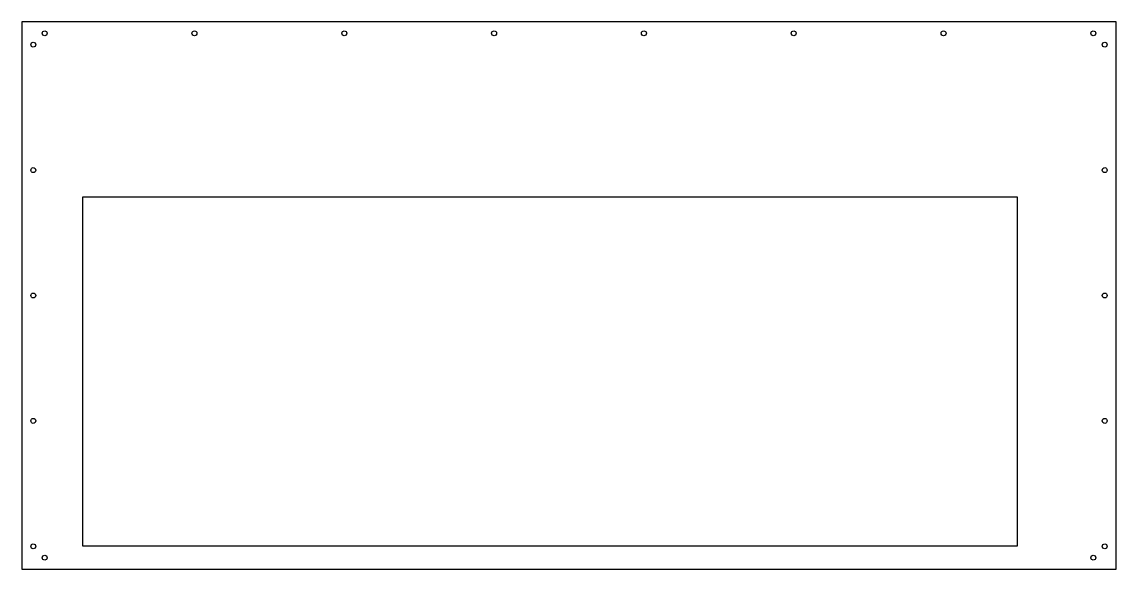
# Model space of a CAD drawing. Header units: millimetres. Extents: x 0 to 1440, y 0 to 720.
import ezdxf

# ---------------------------------------------------------------- set-up
doc = ezdxf.new("R2010")
doc.units = ezdxf.units.MM
doc.layers.add('CUT', color=7, linetype='Continuous')

msp = doc.modelspace()

# ---------------------------------------------------------------- linework, layer by layer
at = {"layer": 'CUT'}
for p, q in [((0, 720), (0, 0)), ((1440, 720), (0, 720)), ((1440, 0), (1440, 720)), ((80, 30), (80, 490)), ((80, 490), (1310, 490)), ((1310, 490), (1310, 30)), ((1310, 30), (80, 30)), ((0, 0), (1440, 0))]:
    msp.add_line(p, q, dxfattribs=at)
for centre in [(30, 705), (227.1, 705), (424.3, 705), (621.4, 705), (818.6, 705), (1015.7, 705), (1212.9, 705), (1410, 705), (15, 690), (1425, 690), (15, 525), (1425, 525), (15, 360), (1425, 360), (15, 195), (1425, 195), (15, 30), (1425, 30), (30, 15), (1410, 15)]:
    msp.add_circle(centre, 3.25, dxfattribs=at)

doc.saveas('drawing.dxf')
